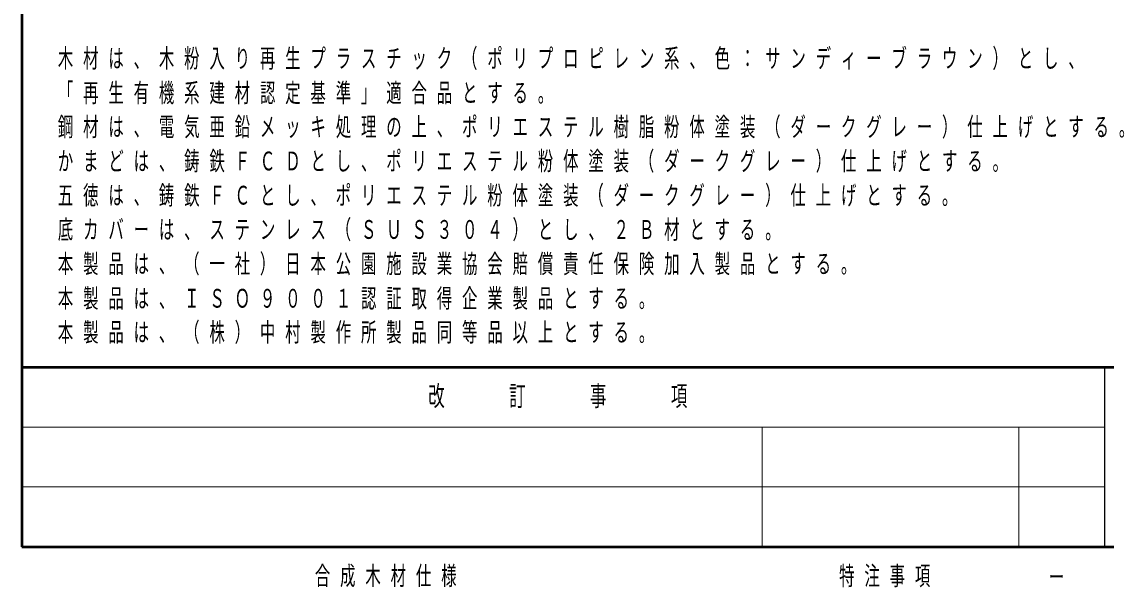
# Model space of a CAD drawing. Units: millimetres on the paper, scale 1:20. Extents: x -365 to 0, y -5 to 257.
# Drawn here: x -365 to -238.3, y -4.7 to 61.4 of the extents above; entities that cross this region are included whole.
import ezdxf
from ezdxf.enums import TextEntityAlignment as Align

# ---------------------------------------------------------------- set-up
doc = ezdxf.new("R2010")
doc.units = ezdxf.units.MM
doc.layers.add('LY_1', color=7, linetype='Continuous', lineweight=25)
doc.layers.add('LY_3', color=7, linetype='Continuous', lineweight=13)
doc.styles.add('ＭＳ ゴシック', font='')
doc.styles.get('ＭＳ ゴシック').set_extended_font_data('MS Gothic')

msp = doc.modelspace()

# ---------------------------------------------------------------- linework, layer by layer
at = {"layer": 'LY_3', "lineweight": 50}
for p, q in [((-365, 257), (-365, 0)), ((-365, 21), (0, 21)), ((-365, 0), (0, 0))]:
    msp.add_line(p, q, dxfattribs=at)
at = {"layer": 'LY_3', "color": 211, "lineweight": 25}
msp.add_line((-238.5, 21), (-238.5, 0), dxfattribs=at)
at = {"layer": 'LY_3'}
for p, q in [((-365, 14), (-238.5, 14)), ((-278.5, 14), (-278.5, 0)), ((-248.5, 14), (-248.5, 0)), ((-365, 7), (-238.5, 7))]:
    msp.add_line(p, q, dxfattribs=at)

# ---------------------------------------------------------------- texts
at = {"layer": 'LY_1', "style": 'ＭＳ ゴシック', "width": 0.6}
msp.add_text('ー', height=2.199, dxfattribs=at).set_placement((-245, -3.5), align=Align.MIDDLE_LEFT)
at = {"layer": 'LY_1', "char_height": 2.199, "style": 'ＭＳ ゴシック'}
for s, insert, attachment_point in [('\\T1.64;\\W0.6;木材は、木粉入り再生プラスチック（ポリプロピレン系、色：サンディーブラウン）とし、', (-360.778, 55.695), 7), ('\\T1.64;\\W0.6;「再生有機系建材認定基準」適合品とする。', (-360.778, 51.695), 7), ('\\T1.64;\\W0.6;鋼材は、電気亜鉛メッキ処理の上、ポリエステル樹脂粉体塗装（ダークグレー）仕上げとする。', (-360.778, 47.695), 7), ('\\T1.64;\\W0.6;かまどは、鋳鉄ＦＣＤとし、ポリエステル粉体塗装（ダークグレー）仕上げとする。', (-360.778, 43.695), 7), ('\\T1.64;\\W0.6;五徳は、鋳鉄ＦＣとし、ポリエステル粉体塗装（ダークグレー）仕上げとする。', (-360.778, 39.695), 7), ('\\T1.64;\\W0.6;底カバーは、ステンレス（ＳＵＳ３０４）とし、２Ｂ材とする。', (-360.778, 35.695), 7), ('\\T1.64;\\W0.6;本製品は、（一社）日本公園施設業協会賠償責任保険加入製品とする。', (-360.778, 31.695), 7), ('\\T1.64;\\W0.6;本製品は、ＩＳＯ９００１認証取得企業製品とする。', (-360.778, 27.695), 7), ('\\T1.64;\\W0.6;本製品は、（株）中村製作所製品同等品以上とする。', (-360.778, 23.695), 7), ('\\T1.64;\\W0.6;合成木材仕様', (-330.75, -3.5), 4), ('\\T1.64;\\W0.6;特注事項', (-269.5, -3.5), 4)]:
    msp.add_mtext(s, dxfattribs=dict(at, insert=insert, attachment_point=attachment_point))
at = {"layer": 'LY_3', "color": 4, "insert": (-301.75, 17.5), "char_height": 2.346, "attachment_point": 5, "style": 'ＭＳ ゴシック'}
msp.add_mtext('\\T1.64;\\W0.6;改\u3000\u3000訂\u3000\u3000事\u3000\u3000項', dxfattribs=at)

doc.saveas('drawing.dxf')
